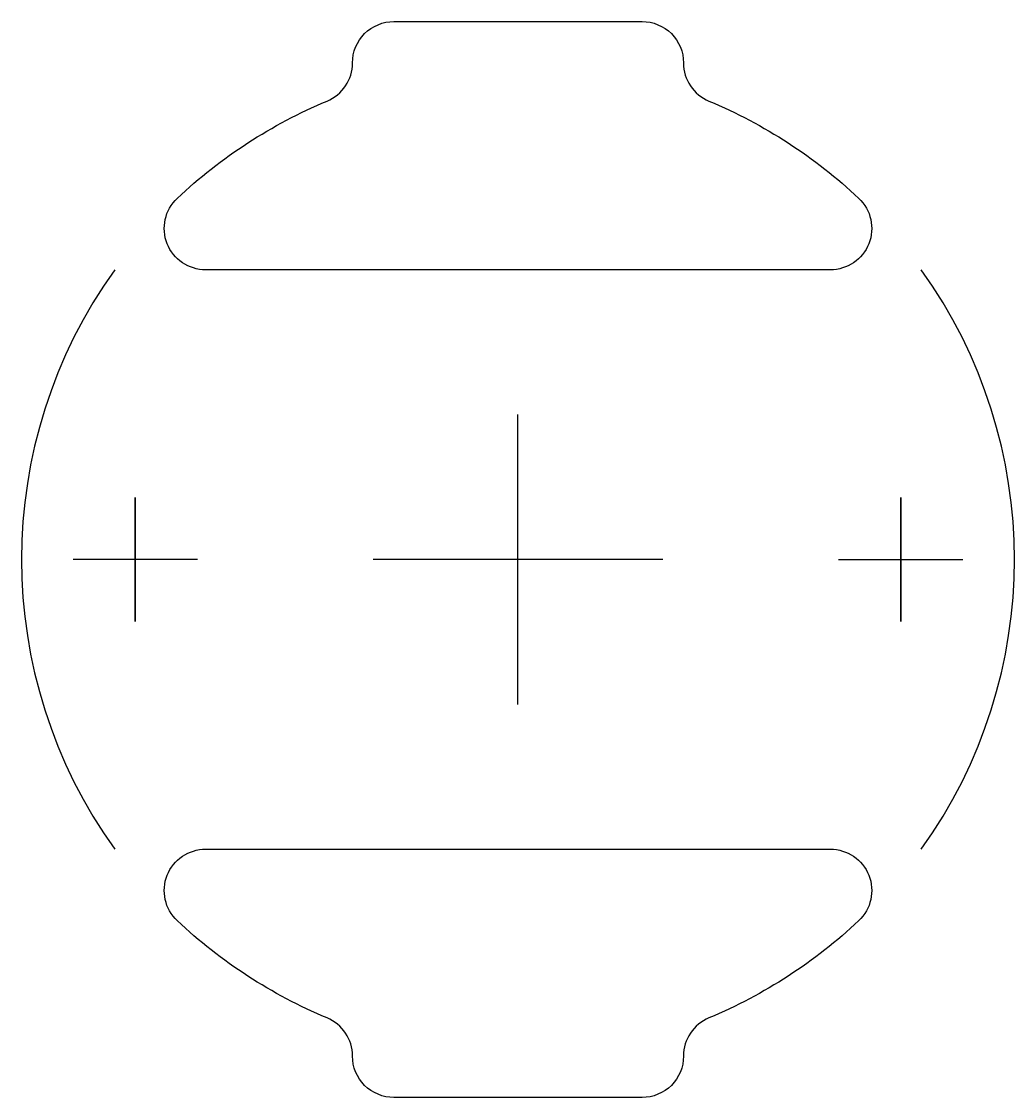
# Model space of a CAD drawing. Header units: millimetres. Extents: x -12 to 12, y -13 to 13.
import ezdxf

# ---------------------------------------------------------------- set-up
doc = ezdxf.new("R2010")
doc.units = ezdxf.units.MM
doc.header["$MEASUREMENT"] = 0

msp = doc.modelspace()

# ---------------------------------------------------------------- linework, layer by layer
at = {"linetype": 'Continuous'}
for p, q in [((0, -3.5), (0, 3.5)), ((-7.75, 0), (-10.75, 0)), ((7.75, 0), (10.75, 0)), ((3.5, 0), (-3.5, 0))]:
    msp.add_line(p, q, dxfattribs=at)
for points in [[(-4.615, 11.077, 0.302776), (-4, 12, -0.414214), (-3, 13), (3, 13, -0.414214), (4, 12, 0.302776), (4.615, 11.077, -0.090664), (8.236, 8.727, -0.678695), (7.55, 7), (-7.55, 7, -0.678695), (-8.236, 8.727, -0.090664)], [(4.615, -11.077, 0.302776), (4, -12, -0.414214), (3, -13), (-3, -13, -0.414214), (-4, -12, 0.302776), (-4.615, -11.077, -0.090664), (-8.236, -8.727, -0.678695), (-7.55, -7), (7.55, -7, -0.678695), (8.236, -8.727, -0.090664)]]:
    msp.add_lwpolyline(points, format="xyb", close=True)
for points in [[(-9.25, -1.5), (-9.25, -1.5), (-9.25, 1.5), (-9.25, 1.5)], [(9.25, -1.5), (9.25, -1.5), (9.25, 1.5), (9.25, 1.5)]]:
    msp.add_lwpolyline(points, close=True, dxfattribs=at)
for start, end in [(144.3147, 215.6853), (324.3147, 35.6853)]:
    msp.add_arc((0, 0), 12, start, end, dxfattribs=at)

doc.saveas('drawing.dxf')
